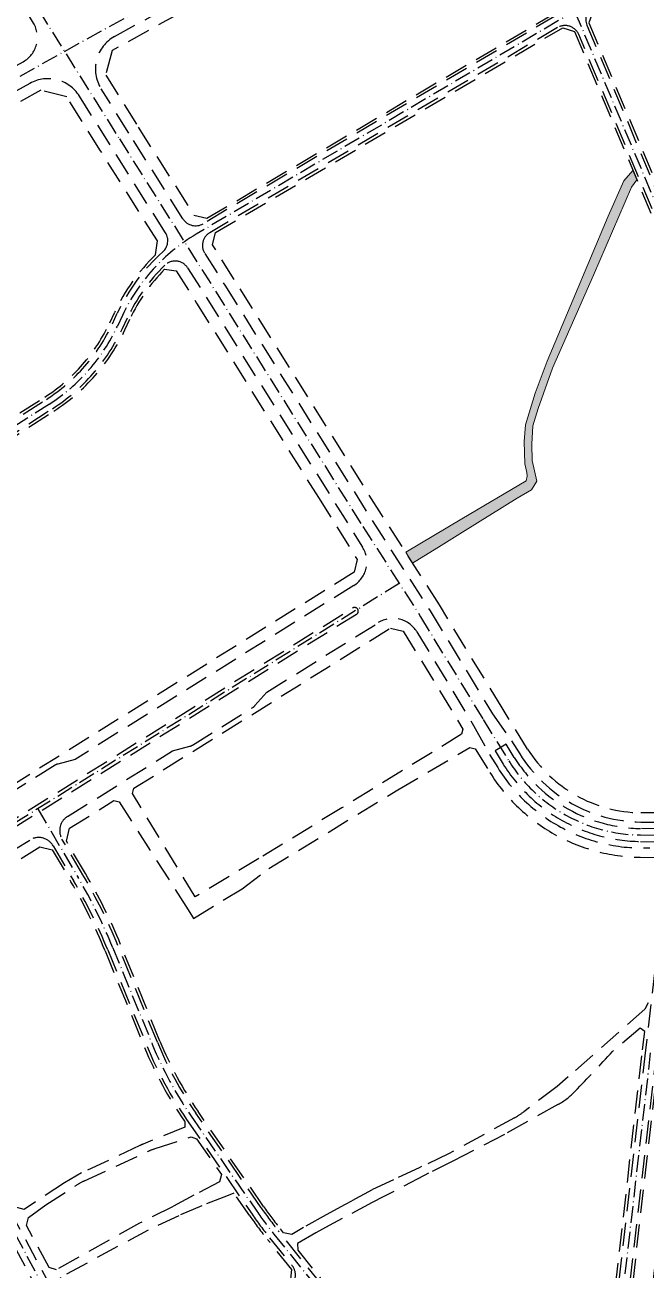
# Model space of a CAD drawing. Header units: metres. Extents: x 563371 to 571261, y 2062953 to 2068466.
# Drawn here: x 569377 to 569713, y 2066182 to 2066854 of the extents above; entities that cross this region are included whole.
import ezdxf

# ---------------------------------------------------------------- set-up
doc = ezdxf.new("R2010")
doc.units = ezdxf.units.M
doc.linetypes.add('ACAD_ISO10W100', pattern=[18.5, 12, -3, 0.5, -3])
doc.linetypes.add('HIDDEN', pattern=[0.375, 0.25, -0.125])
doc.layers.add('datMatNc', color=150, linetype='CONTINUOUS', lineweight=13)
for name, color, linetype in [('hacth sdd', 8, 'CONTINUOUS'), ('LogDg phu', 7, 'CONTINUOUS'), ('TimDg', 222, 'CONTINUOUS'), ('ViaHeSphu', 32, 'CONTINUOUS')]:
    doc.layers.add(name, color=color, linetype=linetype)

msp = doc.modelspace()

# ---------------------------------------------------------------- hatches: boundary and pattern name
at = {"layer": 'hacth sdd'}
h = msp.add_hatch(dxfattribs=at)
h.set_pattern_fill('DASH', color=152, scale=0.5, style=0)
h.paths.add_polyline_path([(569643.046, 2066598.455), (569650.781, 2066602.999), (569653.614, 2066607.656), (569651.106, 2066618.837), (569651.058, 2066627.654), (569651.607, 2066637.45), (569654.493, 2066646.769), (569662.204, 2066668.609), (569684.294, 2066718.818), (569704.704, 2066766.153), (569707.714, 2066770.088), (569705.528, 2066775.281), (569700.7, 2066769.705), (569692.15, 2066750.499), (569673.19, 2066705.265), (569659.268, 2066672.427), (569652.861, 2066655.119), (569647.5, 2066637.945), (569646.868, 2066629.052), (569647.216, 2066616.951), (569648.318, 2066612.254), (569648.473, 2066610.302), (569647.984, 2066607.717), (569613.177, 2066587.275), (569582.955, 2066569.27), (569586.7, 2066563.428), (569602.073, 2066572.985), (569613.505, 2066580.091)])

# ---------------------------------------------------------------- linework, layer by layer
at = {"layer": 'datMatNc'}
msp.add_lwpolyline([(569643.046, 2066598.455), (569650.781, 2066602.999), (569653.614, 2066607.656), (569651.106, 2066618.837), (569651.058, 2066627.654), (569651.607, 2066637.45), (569654.493, 2066646.769), (569662.204, 2066668.609), (569684.294, 2066718.818), (569704.704, 2066766.153), (569707.714, 2066770.088), (569705.528, 2066775.281), (569700.7, 2066769.705), (569692.15, 2066750.499), (569673.19, 2066705.265), (569659.268, 2066672.427), (569652.861, 2066655.119), (569647.5, 2066637.945), (569646.868, 2066629.052), (569647.216, 2066616.951), (569648.318, 2066612.254), (569648.473, 2066610.302), (569647.984, 2066607.717), (569613.177, 2066587.275), (569582.955, 2066569.27), (569586.7, 2066563.428), (569602.073, 2066572.985), (569613.505, 2066580.091)], close=True, dxfattribs=at)
at = {"layer": 'LogDg phu', "linetype": 'HIDDEN', "ltscale": 50}
for points in [[(569667.456, 2066868.938, -0.3794445), (569664.19, 2066858.839), (569473.61, 2066746.483, -0.4053977), (569462.782, 2066749.105), (569433.577, 2066795.388), (569418.568, 2066819.326, -0.4309336), (569425.866, 2066847.471), (569620.44, 2066954.603, -0.4410518), (569631.627, 2066950.802), (569667.456, 2066868.938)], [(569000.353, 2066778.8, 0.4548206), (568998.88, 2066766.831), (569079.895, 2066676.532, 0.3503929), (569090.977, 2066674.682), (569376.562, 2066833.889, 0.4237377), (569382.116, 2066854.715), (569334.972, 2066933.191), (569331.126, 2066939.904, 0.3990614), (569320.574, 2066943.067), (569229.589, 2066897.058, -0.0242973), (569220.408, 2066892.962), (569087.325, 2066841.191, 0.0736126), (569062.771, 2066827.198), (569018.952, 2066792.436, -0.0190034), (569000.353, 2066778.8)], [(569739.053, 2066933.81, -0.2073377), (569690.852, 2066867.592), (569684.017, 2066863.563, 0.3754266), (569680.707, 2066853.567), (569750.546, 2066687.68, -0.1293563)], [(569094.913, 2066653.178, -0.0085079), (569100.564, 2066644.534), (569175.962, 2066524.804, 0.4164788), (569187.047, 2066522.33), (569389.076, 2066651.746, 0.1421577), (569424.67, 2066692.44), (569427.357, 2066698.204, -0.1011575), (569451.924, 2066731.347, 0.3657024), (569453.347, 2066741.57), (569423.42, 2066788.999), (569406.901, 2066815.344, 0.3992134), (569380.218, 2066822.188), (569097.638, 2066664.656, 0.4400681), (569094.913, 2066653.178)], [(569205.452, 2066328.843), (569315.507, 2066390.254, 0.0121561), (569315.633, 2066390.328), (569554.315, 2066539.167, -1), (569556.431, 2066535.773), (569317.749, 2066386.934, -0.0121561), (569317.456, 2066386.761), (569207.398, 2066325.349)], [(569514.194, 2066203.296, -0.0190016), (569505.024, 2066215.556), (569469.705, 2066266.716, -0.0541543), (569448.992, 2066304.992), (569427.72, 2066357.063, 0.0357588), (569408.816, 2066395.285), (569397.502, 2066414.559, -0.4063899), (569400.502, 2066426.752), (569457.152, 2066462.078), (569466.556, 2066464.654, 0.072699), (569467.881, 2066465.233), (569500.511, 2066485.581, 0.0727574), (569501.615, 2066486.517), (569508.058, 2066493.823), (569568.158, 2066531.301, -0.4176759), (569588.916, 2066526.359), (569619.598, 2066475.838), (569628.166, 2066460.208), (569632.618, 2066453.069, 0.2706051), (569714.72, 2066409.838, -0.46256)], [(569509.53, 2066199.522), (569521.678, 2066184.506, -0.4206262), (569520.354, 2066173.147), (569492.631, 2066151.703, -0.0504458), (569467.525, 2066136.048), (569420.136, 2066112.759, -0.480235), (569408.831, 2066118.063), (569402.015, 2066146.318, 0.0637052), (569392.664, 2066170.865), (569366.136, 2066220.457, 0.0210814), (569323.132, 2066293.292), (569287.709, 2066347.892, -0.4340957), (569290.88, 2066360.653), (569324.753, 2066379.516), (569380.129, 2066414.048, -0.4220808), (569392.653, 2066410.967), (569403.642, 2066392.247, -0.0357588), (569422.166, 2066354.794), (569443.437, 2066302.723, 0.0541543), (569464.767, 2066263.308), (569500.086, 2066212.147, 0.0190016), (569509.53, 2066199.522)], [(569724.052, 2066399.784), (569712.27, 2066300.672), (569690.875, 2066114.872, -0.2247832), (569684.09, 2066103.973), (569620.207, 2066062.871, -0.4198279), (569609.069, 2066065.4), (569596.328, 2066086.061), (569565.502, 2066136.973, 0.0339596), (569550.021, 2066159.013), (569514.194, 2066203.296)], [(569199.983, 2066276.986), (569308.614, 2066065.117, 0.413652), (569319.369, 2066061.641), (569399.112, 2066102.335, 0.3469044), (569403.253, 2066111.337), (569395.21, 2066144.676, 0.0637052), (569386.492, 2066167.563), (569359.964, 2066217.155, 0.0210814), (569317.259, 2066289.482), (569280.918, 2066345.498, 0.394607), (569268.989, 2066348.462), (569212.152, 2066316.811)], [(569718.23, 2066299.975), (569683.738, 2066000.435), (569651.883, 2065734.712, 0.3995673)]]:
    msp.add_lwpolyline(points, format="xyb", dxfattribs=at)
for points in [[(569676.33, 2066848.501, 0.4540943), (569664.894, 2066852.288), (569477.23, 2066741.651, 0.4230847), (569474.527, 2066730.491), (569485.396, 2066713.265), (569564.883, 2066586.343), (569596.103, 2066537.643), (569629.818, 2066482.127), (569640.046, 2066467.616), (569644.497, 2066460.477, 0.255677), (569709.751, 2066423.755), (569718.787, 2066423.647, 0.3833944), (569727.832, 2066431.584), (569740.389, 2066537.223), (569751.963, 2066636.479, 0.1293563), (569745.016, 2066685.352)], [(569404.534, 2066457.55), (569395.244, 2066455.041, 0.0735622), (569393.903, 2066454.456), (569361.312, 2066434.133, 0.0720635), (569360.217, 2066433.208), (569353.684, 2066425.841), (569312.663, 2066400.261, -0.0123686), (569312.45, 2066400.135), (569276.974, 2066380.379, -0.3985179), (569264.979, 2066383.446), (569187.686, 2066506.187, -0.411952), (569190.14, 2066517.186), (569392.312, 2066646.693, 0.1421577), (569430.109, 2066689.905), (569432.796, 2066695.669, -0.0905122), (569452.943, 2066724.084, -0.4773352), (569465.298, 2066722.63), (569475.236, 2066706.879), (569559.695, 2066572.018, -0.4147777), (569554.919, 2066551.329)], [(569741.363, 2066419.877), (569709.709, 2066420.255, -0.255677), (569641.527, 2066458.625), (569637.076, 2066465.764), (569631.136, 2066462.06), (569635.588, 2066454.921, 0.255677), (569709.625, 2066413.256), (569740.404, 2066412.888), (569853.794, 2066411.725), (569853.865, 2066418.724)]]:
    msp.add_lwpolyline(points, format="xyb", close=True, dxfattribs=at)
at = {"layer": 'TimDg', "linetype": 'ACAD_ISO10W100', "ltscale": 0.75}
for points in [[(569005.403, 2066622.535), (569083.995, 2066663.92), (569398.866, 2066839.454), (569679.973, 2066994.231, 0.2159494), (569778.829, 2067126.417), (569792.905, 2067190.337, 0.1706125), (569752.813, 2067519.478), (569303.943, 2068427.329)], [(569747.781, 2066686.516), (569675.006, 2066859.377, -0.0101776), (569673.298, 2066863.072), (569628.337, 2066965.801), (569570.964, 2067096.891, 0.0220388), (569570.187, 2067098.473), (569511.055, 2067206.536, -0.0979313), (569502.653, 2067233.179), (569501.527, 2067243.358, 0.0398641), (569497.921, 2067262.119), (569489.264, 2067293.451, 0.0391805), (569482.862, 2067311.104), (569467.107, 2067345.803), (569454.683, 2067367.682, 0.0441501), (569453.381, 2067369.568), (569435.193, 2067391.475, -0.021549), (569433.264, 2067394.014), (569424.434, 2067406.737, 0.0289969), (569415.856, 2067417.683, -0.0492558), (569381.393, 2067465.527), (569308.574, 2067591.015), (569001.505, 2068171.555)], [(568984.393, 2067558.094, 0.0225735), (568997.343, 2067545.521), (569004.712, 2067538.987, -0.0666957), (569030.746, 2067508.83), (569066.116, 2067454.721, -0.0360304), (569076.598, 2067435.846), (569099.611, 2067386.307), (569124.282, 2067332.649), (569143.602, 2067291.285), (569180.112, 2067221.426), (569208.113, 2067171.116), (569242.204, 2067110.838), (569288.321, 2067026.705), (569340.147, 2066936.227), (569384.979, 2066861.601), (569428.499, 2066792.194), (569480.316, 2066710.072), (569559.815, 2066583.131), (569591.012, 2066534.466), (569624.708, 2066478.983), (569638.558, 2066456.773, 0.255677), (569709.667, 2066416.756), (569750.962, 2066416.262)], [(569436.465, 2065958.834), (569419.712, 2066058.035), (569398.612, 2066145.497, 0.0637052), (569389.578, 2066169.214), (569363.05, 2066218.806, 0.0210814), (569320.195, 2066291.387), (569273.196, 2066363.831), (569085.612, 2066661.709, 0.0423425), (569070.333, 2066681.95), (568996.089, 2066764.701, -0.0749695), (568963.325, 2066814.535), (568886.568, 2066981.043), (568801.419, 2067173.117), (568783.085, 2067218.92), (568756.049, 2067284.094), (568726.978, 2067363.658)], [(569778.829, 2067126.417), (569736.125, 2066934.463, -0.2073322), (569689.329, 2066870.177), (569469.926, 2066740.828, 0.1516132), (569430.077, 2066696.936), (569427.389, 2066691.172, -0.1421577), (569390.694, 2066649.219), (569095.087, 2066459.86)], [(569579.458, 2066552.489), (569316.691, 2066388.631, -0.0121561), (569316.482, 2066388.507), (569007.707, 2066216.212), (568836.949, 2066116.999, -0.0506838), (568652.728, 2066033.609), (568203.78, 2065882.944), (567811.807, 2065759.32)], [(569579.458, 2066552.489), (569316.691, 2066388.631, -0.0121561), (569316.482, 2066388.507), (569007.707, 2066216.212), (568836.949, 2066116.999, -0.0506838), (568652.728, 2066033.609), (568203.78, 2065882.944), (567811.807, 2065759.32)], [(569579.458, 2066552.489), (569316.691, 2066388.631, -0.0121561), (569316.482, 2066388.507), (569007.707, 2066216.212), (568836.949, 2066116.999, -0.0506838), (568652.728, 2066033.609), (568203.78, 2065882.944), (567811.807, 2065759.32)], [(569384.443, 2066430.88), (569406.229, 2066393.766, -0.0357588), (569424.943, 2066355.928), (569446.215, 2066303.857, 0.0541543), (569467.236, 2066265.012), (569502.555, 2066213.851, 0.0190016), (569511.862, 2066201.409), (569547.689, 2066157.126, -0.0339596), (569562.935, 2066135.42), (569593.768, 2066084.496), (569613.171, 2066053.033)]]:
    msp.add_lwpolyline(points, format="xyb", dxfattribs=at)
msp.add_lwpolyline([(569621.207, 2065504.022), (569680.758, 2066000.785), (569715.25, 2066300.323)], dxfattribs=at)
at = {"layer": 'ViaHeSphu', "linetype": 'HIDDEN', "ltscale": 50}
for points in [[(569624.83, 2066950.171), (569424.54, 2066839.891), (569421.092, 2066826.595), (569438.656, 2066798.583), (569468.626, 2066751.087), (569475.601, 2066749.397), (569664.085, 2066860.518), (569666.388, 2066867.638), (569631.215, 2066948.002)], [(569613.791, 2066473.841), (569613.124, 2066471.086), (569548.442, 2066431.381), (569503.682, 2066403.984), (569469.438, 2066383.332), (569435.547, 2066439.178), (569436.206, 2066441.946), (569574.818, 2066528.382), (569581.656, 2066526.754)]]:
    msp.add_lwpolyline(points, close=True, dxfattribs=at)
for points in [[(569740.517, 2066933.483, -0.2073404), (569691.614, 2066866.3), (569684.192, 2066861.925), (569681.825, 2066854.777), (569751.928, 2066688.263, -0.1293563)], [(569425.998, 2066698.838, -0.091312), (569447.941, 2066729.681), (569448.943, 2066737.305), (569418.341, 2066785.804), (569400.066, 2066814.95), (569386.019, 2066818.553), (569101.259, 2066659.805), (569099.696, 2066653.232, -0.0063608), (569103.949, 2066646.665), (569181.228, 2066523.947), (569185.353, 2066523.027), (569388.267, 2066653.009, 0.1421577), (569423.311, 2066693.074), (569425.998, 2066698.838)], [(569556.742, 2066565.429), (569555.153, 2066558.546), (569309.509, 2066405.365), (569274.19, 2066385.697), (569267.157, 2066387.495), (569189.222, 2066511.254), (569190.149, 2066515.411), (569393.121, 2066645.43, 0.1421577), (569431.468, 2066689.271), (569434.155, 2066695.035, -0.0863485), (569452.871, 2066721.899), (569459.15, 2066721.129), (569470.157, 2066703.686), (569535.835, 2066598.813), (569556.742, 2066565.429)], [(569713.788, 2066326.15), (569712.054, 2066322.839), (569670.675, 2066286.252), (569664.611, 2066281.125), (569646.698, 2066267.495, -0.0375801), (569641.66, 2066264.229), (569606.101, 2066244.794), (569591.463, 2066237.851), (569590.22, 2066237.267), (569576.404, 2066230.775), (569564.877, 2066225.359), (569553.759, 2066219.317), (569550.367, 2066217.457), (569540.056, 2066211.807), (569527.809, 2066205.096), (569521.534, 2066201.333), (569517.074, 2066202.122), (569515.36, 2066204.24, -0.0190016), (569506.258, 2066216.408), (569470.939, 2066267.569, -0.0541543), (569450.38, 2066305.559), (569429.109, 2066357.63, 0.0357588), (569410.11, 2066396.044), (569399.909, 2066413.421), (569401.621, 2066420.379), (569425.511, 2066435.277), (569428.287, 2066434.651), (569464.381, 2066378.304), (569467.389, 2066373.537), (569468.496, 2066371.784), (569494.749, 2066387.714), (569509.043, 2066398.653), (569578.724, 2066441.12), (569617.6, 2066463.925), (569620.383, 2066463.239), (569628.375, 2066450.423, 0.255677), (569709.523, 2066404.757), (569718.113, 2066404.654)], [(569463.533, 2066262.455), (569463.73, 2066262.169), (569463.772, 2066259.21), (569441.3, 2066249.994, 0.0123798), (569439.487, 2066249.197), (569408.018, 2066234.431), (569398.867, 2066229.202), (569377.077, 2066214.817), (569373.158, 2066215.809), (569369.663, 2066222.343, 0.0210814), (569326.487, 2066295.469), (569291.965, 2066348.68), (569293.612, 2066355.307), (569327.802, 2066374.347), (569385.496, 2066410.324), (569392.27, 2066408.657), (569402.348, 2066391.488, -0.0357588), (569420.777, 2066354.226), (569442.049, 2066302.156, 0.0541543), (569463.533, 2066262.455)], [(569908.099, 2065960.713, -0.4014995), (569901.287, 2065967.591), (569901.185, 2065973.596), (569899.153, 2065975.497), (569880.677, 2065974.593), (569865.54, 2065973.379), (569825.954, 2065982.009), (569772.61, 2065977.93), (569769.032, 2065991.096), (569766.624, 2065992.354), (569748.851, 2065986.014), (569708.003, 2065985.01), (569705.768, 2065982.975), (569699.195, 2065927.46), (569687.278, 2065928.871), (569707.67, 2066101.084), (569734.38, 2066326.659), (569742.933, 2066399.371), (569738.518, 2066404.387), (569737.134, 2066404.401), (569731.573, 2066399.521), (569719.719, 2066299.8), (569685.227, 2066000.26), (569653.816, 2065738.232)], [(569689.67, 2066117.513), (569710.78, 2066300.846), (569711.966, 2066310.816), (569709.444, 2066312.554), (569694.582, 2066299.961, -0.0052782), (569674.385, 2066278.527, -0.0740668), (569665.05, 2066271.332), (569636.198, 2066255.238), (569608.381, 2066240.803), (569595.274, 2066234.307), (569592.968, 2066233.102), (569576.536, 2066224.52), (569570.72, 2066221.482), (569564.903, 2066218.444), (569548.619, 2066209.939), (569541.729, 2066206.141), (569534.394, 2066202.098), (569524.482, 2066196.445), (569524.665, 2066192.739), (569551.187, 2066159.956, -0.0339596)], [(569404.828, 2066227.551, -0.0346335), (569409.679, 2066230.214), (569443.547, 2066245.863, -0.0287741), (569447.827, 2066247.549), (569467.113, 2066253.893), (569470.149, 2066252.872), (569483.505, 2066233.524), (569482.512, 2066229.744), (569468.628, 2066222.437), (569457.399, 2066216.393), (569439.274, 2066207.286), (569394.526, 2066182.223), (569390.494, 2066183.402), (569378.364, 2066206.078), (569379.384, 2066210.476), (569388.721, 2066217.197), (569404.828, 2066227.551)], [(569508.364, 2066198.579, -0.0190016), (569498.852, 2066211.295), (569490.184, 2066223.548), (569487.163, 2066222.343), (569473.013, 2066216.697), (569460.555, 2066211.397), (569444.024, 2066203.606), (569396.718, 2066178.127), (569395.492, 2066174.059), (569396.191, 2066172.751, -0.0637052), (569405.903, 2066147.256), (569413.319, 2066116.517), (569418.979, 2066113.862), (569466.864, 2066137.394, 0.0504458), (569491.713, 2066152.889), (569520.736, 2066175.339), (569521.546, 2066182.285), (569508.364, 2066198.579)]]:
    msp.add_lwpolyline(points, format="xyb", dxfattribs=at)
msp.add_lwpolyline([(569720.962, 2066428.621), (569709.81, 2066428.755, -0.255677), (569648.74, 2066463.123), (569634.928, 2066485.272), (569601.193, 2066540.82), (569569.951, 2066589.554), (569490.476, 2066716.459), (569478.767, 2066735.015), (569480.406, 2066741.783), (569667.754, 2066852.234), (569674.002, 2066850.165), (569743.633, 2066684.77, -0.1293563), (569750.473, 2066636.653), (569738.899, 2066537.398), (569726.552, 2066433.527)], format="xyb", close=True, dxfattribs=at)

doc.saveas('drawing.dxf')
